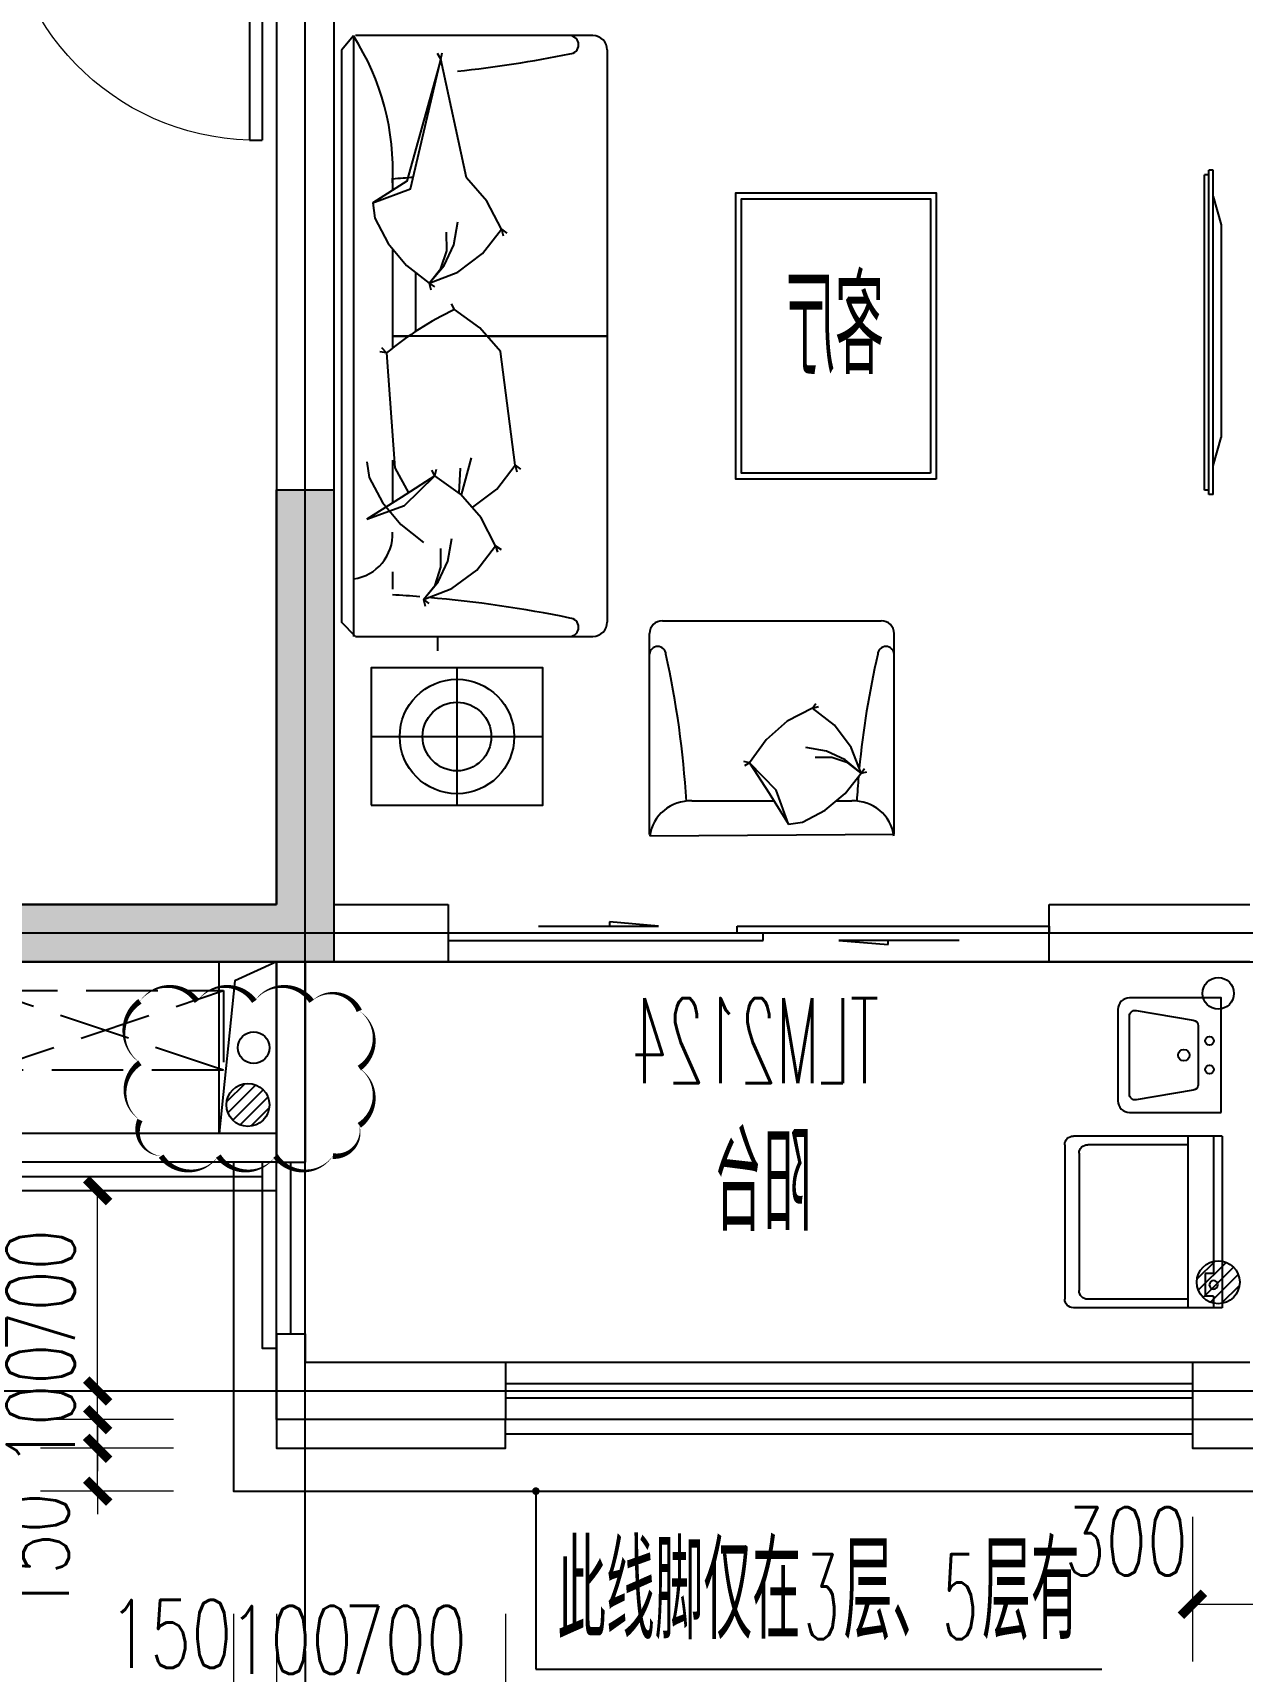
# Model space of a CAD drawing. Extents: x -129588 to 17450, y 1144 to 109436.
# Drawn here: x -14465 to -10240, y 72619 to 78346 of the extents above; entities that cross this region are included whole.
import ezdxf

# ---------------------------------------------------------------- set-up
doc = ezdxf.new("R2010")
doc.units = 0
doc.header["$LTSCALE"] = 1000
doc.header["$MEASUREMENT"] = 0
doc.linetypes.add('DASH', pattern=[0.35, 0.25, -0.1])
for name, color, linetype, plot in [('_S-PS(排水管)', 255, 'Continuous', False), ('A-area(算全面积)', 21, 'Continuous', False), ('A-area(算半面积)', 23, 'Continuous', False), ('A-FUR', 8, 'Continuous', False), ('Q20160530修改', 20, 'Continuous', False)]:
    doc.layers.add(name, color=color, linetype=linetype, plot=plot)
for name, color, linetype in [('_S-空调立管', 7, 'Continuous'), ('A-Lvtry', 5, 'Continuous'), ('A-外装饰线脚', 7, 'Continuous'), ('A-洞口', 105, 'Continuous'), ('A-空调室外机', 5, 'DASH'), ('A-线脚看线', 9, 'Continuous'), ('AE-FLOR', 151, 'Continuous'), ('AXIS', 3, 'Continuous'), ('DIM_LEAD', 3, 'Continuous'), ('DOTE', 16, 'Continuous'), ('NL', 5, 'Continuous'), ('PUB_HATCH', 8, 'Continuous'), ('PUB_TEXT', 7, 'Continuous'), ('WALL', 2, 'Continuous'), ('WINDOW', 4, 'Continuous'), ('WINDOW_TEXT', 7, 'Continuous'), ('剪力墙', 6, 'Continuous'), ('栏杆', 142, 'Continuous')]:
    doc.layers.add(name, color=color, linetype=linetype)
doc.layers.add('A-第四道尺寸线(线脚尺寸)', color=105, linetype='Continuous', lineweight=5)
doc.styles.add('_TCH_DIM', font='SIMPLEX.shx', dxfattribs={"width": 0.7, "bigfont": 'GBCBIG.shx'})
doc.styles.add('_TCH_DIM_T3', font='SIMPLEX.shx', dxfattribs={"width": 0.705882, "bigfont": 'GBCBIG.shx'})
doc.styles.add('_TCH_WINDOW', font='SIMPLEX.shx', dxfattribs={"width": 0.7, "height": 3.5, "bigfont": 'GBCBIG.shx'})
doc.styles.get("Standard").update_dxf_attribs({"font": 'gbenor.shx', "width": 0.7, "bigfont": 'gbcbig.shx'})
doc.dimstyles.new('_TCH_ARCH&&100', dxfattribs={"dimtxt": 297.5, "dimasz": 100, "dimexe": 250, "dimexo": 300, "dimgap": 100, "dimtad": 1, "dimdec": 0, "dimzin": 0, "dimdsep": 46, "dimtxsty": '_TCH_DIM_T3', "dimblk": 'ARCHTICK', "dimcen": 0.09, "dimclrt": 7, "dimazin": 2, "dimtfac": 1, "dimtdec": 0, "dimtix": 1, "dimtmove": 2, "dimatfit": 3, "dimfxl": 0, "dimtolj": 1, "dimtzin": 0, "dimarcsym": 0})
doc.dimstyles.new('_TCH_ARCH&&80', dxfattribs={"dimtxt": 238, "dimasz": 80, "dimexe": 200, "dimexo": 240, "dimgap": 80, "dimtad": 1, "dimdec": 0, "dimzin": 0, "dimdsep": 46, "dimtxsty": '_TCH_DIM_T3', "dimblk": 'ARCHTICK', "dimcen": 0.09, "dimclrt": 7, "dimazin": 2, "dimtfac": 1, "dimtdec": 0, "dimtix": 1, "dimtmove": 2, "dimatfit": 3, "dimfxl": 0, "dimtolj": 1, "dimtzin": 0, "dimarcsym": 0})

# ---------------------------------------------------------------- blocks, each defined once
blk = doc.blocks.new('zhouxianssceng0329')
at = {"layer": 'DOTE'}
for p, q in [((-13513.7, 132089.9), (-13513.7, 143398.2)), ((5501.3, 134598.2), (-44988.6, 134598.2)), ((5501.3, 132998.2), (-44988.6, 132998.2))]:
    blk.add_line(p, q, dxfattribs=at)
blk = doc.blocks.new('jgjlq030328')
at = {"layer": 'PUB_HATCH'}
blk.add_hatch(color=256, dxfattribs=at).paths.add_polyline_path([(-259935, 8211.9), (-259935, 9661.9), (-259735, 9661.9), (-259735, 8011.9), (-260835, 8011.9), (-260835, 8211.9)])
at = {"layer": '剪力墙'}
blk.add_lwpolyline([(-259935, 8211.9), (-259935, 9661.9), (-259735, 9661.9), (-259735, 8011.9), (-260835, 8011.9), (-260835, 8211.9)], close=True, dxfattribs=at)
blk.add_lwpolyline([(-259735, 8211.9), (-259735, 8211.9)], dxfattribs=at)
blk = doc.blocks.new('ktswaj')
at = {"linetype": 'DASH'}
blk.add_lwpolyline([(15990.1, 179082.6), (15990.1, 178253.3), (16268.4, 178253.3), (16268.4, 179082.6)], close=True, dxfattribs=at)
for points in [[(15990.1, 179082.6), (16268.4, 178253.3)], [(15990.1, 178253.3), (16268.4, 179082.6)]]:
    blk.add_lwpolyline(points, dxfattribs=at)
blk = doc.blocks.new('32Y54')
at = {"linetype": 'DASH', "ltscale": 20}
for p, q in [((-6926.5, 151563.5), (-6926.5, 152666.1)), ((-6911.2, 152666.1), (-6926.5, 152666.1)), ((-6911.2, 151548.5), (-6911.2, 152682.5)), ((-6911.2, 151548.5), (-6911.2, 152682.5)), ((-6896.2, 152682.5), (-6911.2, 152682.5)), ((-6896.2, 151548.5), (-6896.2, 152682.5)), ((-6896.2, 152590), (-6868.9, 152491.4)), ((-6868.9, 152491.4), (-6868.9, 151747.1)), ((-6896.2, 151648.5), (-6868.9, 151747.1)), ((-6896.2, 151548.5), (-6911.2, 151548.5))]:
    blk.add_line(p, q, dxfattribs=at)
at = {"linetype": 'ByBlock', "ltscale": 20}
blk.add_line((-6911.2, 151563.5), (-6926.5, 151563.5), dxfattribs=at)
blk = doc.blocks.new('A$C40FB7DD8')
at = {"layer": 'A-FUR'}
for p, q in [((41.5, 2879.3), (0, 2829.3)), ((41.5, 2879.3), (41.5, 780.5)), ((878.2, 2880.5), (48.2, 2880.5)), ((878.2, 2880.5), (48.2, 2880.5)), ((0, 2829.3), (0, 830.5)), ((928.2, 2830.5), (928.2, 830.5)), ((928.2, 2830.5), (928.2, 830.5)), ((178.2, 2380.5), (178.2, 2340.1)), ((178.2, 2380.5), (178.2, 2340.1)), ((178.2, 2136.3), (178.2, 1788.7)), ((178.2, 2136.3), (178.2, 1788.7)), ((258.2, 2052.9), (258.2, 1846.2)), ((258.2, 2052.9), (258.2, 1846.2)), ((928.2, 1830.5), (178.2, 1830.5)), ((178.2, 1830.5), (234.9, 1830.5)), ((928.2, 1830.5), (178.2, 1830.5)), ((178.2, 1830.5), (234.9, 1830.5)), ((508.2, 1830.5), (928.2, 1830.5)), ((508.2, 1830.5), (928.2, 1830.5)), ((178.2, 1396.7), (178.2, 1246.9)), ((178.2, 1396.7), (178.2, 1246.9)), ((178.2, 1005.8), (178.2, 945.4)), ((178.2, 1005.8), (178.2, 945.4)), ((48.2, 780.5), (0, 830.5)), ((1120.8, 835.2), (1885.8, 835.2)), ((48.2, 780.5), (878.2, 780.5)), ((48.2, 780.5), (878.2, 780.5)), ((1075.8, 88.2), (1075.8, 790.2)), ((1930.8, 88.2), (1930.8, 790.2)), ((403.2, 670.5), (403.2, 190.5)), ((403.2, 670.5), (403.2, 190.5)), ((103.2, 430.5), (703.2, 430.5)), ((1224.3, 205.2), (1511.1, 205.2)), ((1728.1, 205.2), (1782.4, 205.2)), ((1930.8, 88.2), (1076.9, 82.1))]:
    blk.add_line(p, q, dxfattribs=at)
for points in [[(346.7, 2797.9), (335.5, 2818.2)], [(346.7, 2797.9), (335.5, 2818.2)], [(346.7, 2797.9), (351.9, 2820.8)], [(346.7, 2797.9), (351.9, 2820.8)], [(108.7, 2296.4), (240.3, 2344.4), (346.7, 2797.9), (228.5, 2371.8), (108.7, 2296.4)], [(108.7, 2296.4), (240.3, 2344.4), (346.7, 2797.9), (228.5, 2371.8), (108.7, 2296.4)], [(558.7, 2203.4), (508, 2301.4), (436, 2383.9), (346.7, 2797.9)], [(558.7, 2203.4), (508, 2301.4), (436, 2383.9), (346.7, 2797.9)], [(108.7, 2296.4), (116.7, 2242), (163.4, 2154.2), (227.2, 2077.4), (306.1, 2015.1)], [(108.7, 2296.4), (116.7, 2242), (163.4, 2154.2), (227.2, 2077.4), (306.1, 2015.1)], [(306.1, 2015.1), (358.2, 2076.9), (392.2, 2149.6), (406.1, 2229.1)], [(306.1, 2015.1), (358.2, 2076.9), (392.2, 2149.6), (406.1, 2229.1)], [(306.1, 2015.1), (406.1, 2054.1), (492.6, 2118.4), (558.7, 2203.4), (577.5, 2190.4)], [(306.1, 2015.1), (406.1, 2054.1), (492.6, 2118.4), (558.7, 2203.4), (577.5, 2190.4)], [(306.1, 2015.1), (346.8, 2066.1), (367.7, 2128.1), (367.2, 2193.4)], [(306.1, 2015.1), (346.8, 2066.1), (367.7, 2128.1), (367.2, 2193.4)], [(558.7, 2203.4), (564.9, 2180.8)], [(558.7, 2203.4), (564.9, 2180.8)], [(306.1, 2015.1), (312.3, 1992.4)], [(306.1, 2015.1), (324.9, 2002.1)], [(306.1, 2015.1), (312.3, 1992.4)], [(306.1, 2015.1), (324.9, 2002.1)], [(394.2, 1922.8), (383.8, 1943.3)], [(394.2, 1922.8), (383.8, 1943.3)], [(606, 1379.1), (555.5, 1776.4), (483.5, 1858.8), (394.2, 1922.8)], [(606, 1379.1), (555.5, 1776.4), (483.5, 1858.8), (394.2, 1922.8)], [(157, 1771.5), (140.8, 1789.4)], [(157, 1771.5), (140.8, 1789.4)], [(157, 1771.5), (133.8, 1775)], [(157, 1771.5), (133.8, 1775)], [(157, 1771.5), (185.8, 1370.1), (234.4, 1282.6)], [(157, 1771.5), (185.8, 1370.1), (234.4, 1282.6)], [(88.4, 1390.3), (96.4, 1335.9), (143.1, 1248.1), (206.9, 1171.3), (285.8, 1109)], [(88.4, 1390.3), (96.4, 1335.9), (143.1, 1248.1), (206.9, 1171.3), (285.8, 1109)], [(419, 1274.8), (454.1, 1405)], [(419, 1274.8), (454.1, 1405)], [(459.1, 1232.4), (542.6, 1295.7), (606, 1379.1)], [(459.1, 1232.4), (542.6, 1295.7), (606, 1379.1)], [(606, 1379.1), (624.9, 1365.3)], [(606, 1379.1), (612.4, 1355.7)], [(606, 1379.1), (624.9, 1365.3)], [(606, 1379.1), (612.4, 1355.7)], [(88.4, 1190.3), (220, 1238.3), (326.4, 1341.9), (208.2, 1265.8), (88.4, 1190.3)], [(88.4, 1190.3), (220, 1238.3), (326.4, 1341.9), (208.2, 1265.8), (88.4, 1190.3)], [(326.4, 1341.9), (315.2, 1362.1)], [(326.4, 1341.9), (315.2, 1362.1)], [(326.4, 1341.9), (331.6, 1364.7)], [(326.4, 1341.9), (331.6, 1364.7)], [(538.4, 1097.4), (487.7, 1195.4), (415.6, 1277.8), (326.4, 1341.9)], [(538.4, 1097.4), (487.7, 1195.4), (415.6, 1277.8), (326.4, 1341.9)], [(411, 1282.1), (415.4, 1368.5)], [(411, 1282.1), (415.4, 1368.5)], [(285.8, 909), (337.8, 970.9), (371.8, 1043.5), (385.7, 1123)], [(285.8, 909), (337.8, 970.9), (371.8, 1043.5), (385.7, 1123)], [(285.8, 909), (385.8, 948.1), (472.2, 1012.4), (538.4, 1097.4), (557.1, 1084.4)], [(285.8, 909), (385.8, 948.1), (472.2, 1012.4), (538.4, 1097.4), (557.1, 1084.4)], [(538.4, 1097.4), (544.5, 1074.7)], [(538.4, 1097.4), (544.5, 1074.7)], [(285.8, 909), (326.5, 960), (347.4, 1022.1), (346.9, 1087.3)], [(285.8, 909), (326.5, 960), (347.4, 1022.1), (346.9, 1087.3)], [(285.8, 909), (291.9, 886.4)], [(285.8, 909), (304.5, 896)], [(285.8, 909), (291.9, 886.4)], [(285.8, 909), (304.5, 896)], [(335.5, 780.5), (335.5, 730.5)], [(1645.6, 529.3), (1557.4, 483.7), (1483.2, 418.8), (1425.6, 338.5)], [(1815.1, 302), (1780, 391.9), (1722.1, 469.8), (1645.6, 529.3), (1657.4, 546.2)], [(1645.6, 529.3), (1666, 534.9)], [(1815.1, 302), (1759.5, 348.8), (1694.1, 379.4), (1622.5, 391.9)], [(1815.1, 302), (1769.3, 338.6), (1713.4, 357.4), (1654.7, 356.9)], [(1425.6, 338.5), (1405, 343.2)], [(1425.6, 338.5), (1407.4, 328.4)], [(1562, 124.3), (1518.8, 242.7), (1425.6, 338.5), (1494.1, 232.2), (1562, 124.3)], [(1562, 124.3), (1610.9, 131.5), (1689.9, 173.5), (1759.1, 230.9), (1815.1, 302)], [(1815.1, 302), (1826.9, 318.8)], [(1815.1, 302), (1835.5, 307.5)]]:
    blk.add_lwpolyline(points, dxfattribs=at)
for points in [[(2077.4, 1330.5), (1377.4, 1330.5), (1377.4, 2330.5), (2077.4, 2330.5)], [(2057.4, 1350.5), (1397.4, 1350.5), (1397.4, 2310.5), (2057.4, 2310.5)], [(103.2, 190.5), (703.2, 190.5), (703.2, 670.5), (103.2, 670.5)], [(103.2, 190.5), (703.2, 190.5), (703.2, 670.5), (103.2, 670.5)]]:
    blk.add_lwpolyline(points, close=True, dxfattribs=at)
for radius in [200, 200, 120, 120]:
    blk.add_circle((403.2, 430.5), radius, dxfattribs=at)
for centre, radius, start, end in [((-691.2, 2409.1), 870.5, 357.129, 32.6893), ((-691.2, 2409.1), 870.5, 357.129, 32.6893), ((796.2, 2848.5), 32, 272.8767, 87.1233), ((796.2, 2848.5), 32, 272.8767, 87.1233), ((878.2, 2830.5), 50, 0, 90), ((878.2, 2830.5), 50, 0, 90), ((-79.7, 7198.9), 4469.4, 276.2284, 281.3225), ((-79.7, 7198.9), 4469.4, 276.2284, 281.3225), ((17.7, 4838), 2462.8, 273.7377, 275.4374), ((17.7, 4838), 2462.8, 273.7377, 275.4374), ((893.1, 878.9), 1157, 115.5423, 129.5101), ((893.1, 878.9), 1157, 115.5423, 129.5101), ((20.8, 1137.9), 157.6, 277.538, 2.7136), ((20.8, 1137.9), 157.6, 277.538, 2.7136), ((-20, -2497.3), 3428.8, 85.0947, 86.691), ((-20, -2497.3), 3428.8, 85.0947, 86.691), ((-55.1, -3291.8), 4223.3, 78.3483, 85.1217), ((-55.1, -3291.8), 4223.3, 78.3483, 85.1217), ((796.2, 812.4), 32, 272.8767, 87.1233), ((796.2, 812.4), 32, 272.8767, 87.1233), ((878.2, 830.5), 50, 270, 0), ((878.2, 830.5), 50, 270, 0), ((1120.8, 790.2), 45, 90, 180), ((1120.8, 790.2), 45, 90, 180), ((1885.8, 790.2), 45, 0, 90), ((1104.6, 716.4), 28.8, 2.8767, 177.1233), ((1104.6, 716.4), 28.8, 2.8767, 177.1233), ((1902.1, 716.4), 28.8, 2.8767, 177.1233), ((-2199, -8.8), 3410.7, 3.5908, 12.301), ((-2199, -8.8), 3410.7, 3.5908, 12.301), ((4880.8, 26.8), 3085.9, 167.0601, 174.5777), ((4880.8, 26.8), 3085.9, 175.0947, 176.691), ((1217.6, 63.5), 141.9, 87.2864, 172.462), ((1789.1, 63.5), 141.9, 7.538, 92.7136)]:
    blk.add_arc(centre, radius, start, end, dxfattribs=at)
blk = doc.blocks.new('__附着_A10-SGT-95户型_TEN24QEP_设计区$0$A-Toilet-9')
for p, q in [((-300, 0), (-300, 520)), ((-270, 550), (270, 550)), ((300, 0), (300, 520)), ((-270, 120), (-270, 470)), ((-240, 500), (240, 500)), ((270, 120), (270, 470)), ((-300, 120), (300, 120)), ((180, 60), (260, 60)), ((180, 30), (180, 60)), ((260, 30), (260, 60)), ((-300, 30), (180, 30)), ((-300, 0), (300, 0)), ((260, 30), (300, 30))]:
    blk.add_line(p, q)
blk.add_circle((220, 30), 15)
for centre, start, end in [((-270, 520), 90, 180), ((270, 520), 0, 90), ((-240, 470), 90, 180), ((240, 470), 0, 90)]:
    blk.add_arc(centre, 30, start, end)
blk = doc.blocks.new('__附着_A10-SGT-95户型_TEN24QEP_设计区$0$A-Kitchen-9')
at = {"ltscale": 0.6}
blk.add_line((400, -320), (400, 0), dxfattribs=at)
blk.add_lwpolyline([(400, 0), (0, 0), (0, -320, 0.414214), (40, -360), (360, -360, 0.414214), (400, -320)], format="xyb", dxfattribs=at)
blk.add_lwpolyline([(400, 0), (0, 0), (0, -320, 0.414214), (40, -360), (360, -360, 0.414214), (400, -320)], format="xyb", dxfattribs=at)
blk.add_lwpolyline([(322.8, -96.7), (356.1, -296.7, -0.463455), (336.4, -320), (63.6, -320, -0.463455), (43.9, -296.7), (77.2, -96.7, -0.366629), (96.9, -80), (303.1, -80, -0.366629)], format="xyb", close=True, dxfattribs=at)
blk.add_lwpolyline([(322.8, -96.7), (356.1, -296.7, -0.463455), (336.4, -320), (63.6, -320, -0.463455), (43.9, -296.7), (77.2, -96.7, -0.366629), (96.9, -80), (303.1, -80, -0.366629)], format="xyb", close=True, dxfattribs=at)
for centre, radius in [((150, -40), 15), ((250, -40), 15), ((200, -130), 20)]:
    blk.add_circle(centre, radius, dxfattribs=at)
blk = doc.blocks.new('$DorLib2D$00000131')
at = {"color": 0, "linetype": 'Continuous'}
for p, q in [((0.15, 0.125), (0.2319, 0.1973)), ((0.2319, 0.1973), (0.2319, 0.125)), ((-0.5, 0.125), (-0.5, 0)), ((0.0192, 0.125), (-0.5, 0.125)), ((0.0192, 0), (0.0192, 0.125)), ((0.35, 0.125), (0.15, 0.125)), ((-0.5, 0), (0.0192, 0)), ((-0.024, 0), (0.5, 0)), ((-0.024, -0.125), (-0.024, 0)), ((0.5, 0), (0.5, -0.125)), ((-0.35, -0.125), (-0.15, -0.125)), ((-0.2319, -0.1973), (-0.2319, -0.125)), ((-0.15, -0.125), (-0.2319, -0.1973)), ((0.5, -0.125), (-0.024, -0.125))]:
    blk.add_line(p, q, dxfattribs=at)
blk = doc.blocks.new('$DorLib2D$00000001')
for p, q in [((0.45, 0.975), (0.5, 0.975)), ((0.45, 0), (0.45, 0.975)), ((0.5, 0), (0.5, 0.975)), ((0.5, 0), (0.45, 0))]:
    blk.add_line(p, q)
at = {"lineweight": 13}
blk.add_arc((0.475, 0), 0.975, 91.46928, 180, dxfattribs=at)
blk = doc.blocks.new('a3huxing0323')
at = {"layer": 'AE-FLOR'}
for points in [[(8507.6, 159234.8), (8507.6, 159834.8)], [(8607.6, 159234.8), (8607.6, 159834.8)], [(5407.6, 159134.8), (7807.6, 159134.8)], [(5407.6, 158934.8), (7807.6, 158934.8)]]:
    blk.add_lwpolyline(points, dxfattribs=at)
at = {"layer": 'WALL'}
for p, q in [((8407.6, 164334.8), (8407.6, 160734.8)), ((8607.6, 164234.8), (8607.6, 160734.8)), ((5907.6, 160734.8), (5207.6, 160734.8)), ((5907.6, 160534.8), (5907.6, 160734.8)), ((8407.6, 160734.8), (8007.6, 160734.8)), ((8007.6, 160734.8), (8007.6, 160534.8)), ((8607.6, 160734.8), (9907.6, 160734.8)), ((5207.6, 160534.8), (5907.6, 160534.8)), ((8007.6, 160534.8), (8507.6, 160534.8)), ((8507.6, 160534.8), (8507.6, 159834.8)), ((8607.6, 160534.8), (9807.6, 160534.8)), ((8607.6, 160534.8), (8607.6, 159834.8)), ((8607.6, 159834.8), (8507.6, 159834.8)), ((8507.6, 159234.8), (8507.6, 159134.8)), ((8607.6, 159234.8), (8507.6, 159234.8)), ((8607.6, 159234.8), (8607.6, 158934.8)), ((5207.6, 159134.8), (5407.6, 159134.8)), ((5407.6, 159134.8), (5407.6, 158934.8)), ((7807.6, 159134.8), (8507.6, 159134.8)), ((7807.6, 159134.8), (7807.6, 158934.8)), ((5007.6, 158934.8), (5407.6, 158934.8)), ((7807.6, 158934.8), (8607.6, 158934.8))]:
    blk.add_line(p, q, dxfattribs=at)
at = {"layer": 'WINDOW'}
blk.add_line((5907.6, 160534.8), (8007.6, 160534.8), dxfattribs=at)
at = {"layer": '栏杆'}
for points in [[(8607.6, 159934.8), (9807.6, 159934.8)], [(8557.6, 159234.8), (8557.6, 159834.8)], [(8607.6, 159834.8), (9807.6, 159834.8)], [(5407.6, 159059.8), (7807.6, 159059.8)], [(5407.6, 159009.8), (7807.6, 159009.8)]]:
    blk.add_lwpolyline(points, dxfattribs=at)
at = {"extrusion": (0, 0, -1), "zscale": -1}
blk.add_blockref('A$C40FB7DD8', (-8380.4, 160892), dxfattribs=at)
at = {"layer": 'A-FUR', "color": 8, "linetype": 'DASH', "ltscale": 0.4, "extrusion": (0, 0, -1), "zscale": -1}
blk.add_blockref('32Y54', (1561.3, 10620.1), dxfattribs=at)
at = {"layer": 'A-Lvtry', "xscale": -1, "rotation": 90}
blk.add_blockref('__附着_A10-SGT-95户型_TEN24QEP_设计区$0$A-Kitchen-9', (5307.8, 160408.7), dxfattribs=at)
at = {"layer": 'A-Lvtry', "extrusion": (0, 0, -1), "xscale": -1, "zscale": -1, "rotation": 90}
blk.add_blockref('__附着_A10-SGT-95户型_TEN24QEP_设计区$0$A-Toilet-9', (-5303.6, 159625.8), dxfattribs=at)
at = {"layer": 'A-空调室外机', "rotation": 90}
blk.add_blockref('ktswaj', (187875.6, 144166.4), dxfattribs=at)
at = {"layer": 'WINDOW'}
ref = blk.add_blockref('$DorLib2D$00000001', (9107.6, 164284.8), dxfattribs=dict(at, xscale=-900, yscale=-900, zscale=-900))
ref.add_attrib('A', 'M0923', (8764.6, 164461), dxfattribs={"layer": 'WINDOW_TEXT', "height": 297.5, "style": '_TCH_WINDOW', "width": 0.494118})
ref = blk.add_blockref('$DorLib2D$00000131', (6957.6, 160634.8), dxfattribs=dict(at, xscale=2100, yscale=200, zscale=2100))
ref.add_attrib('A', 'TLM2124', (6502.6, 160111), dxfattribs={"layer": 'WINDOW_TEXT', "height": 297.5, "style": '_TCH_WINDOW', "width": 0.494118})
at = {"layer": 'PUB_TEXT', "width": 0.7}
for s, p in [('客厅', (6486.1, 162588.9)), ('阳台', (6737.6, 159594.1))]:
    blk.add_text(s, height=337.59, dxfattribs=at).set_placement(p)
blk = doc.blocks.new('ssxianjiao0329')
at = {"layer": 'A-外装饰线脚'}
for points in [[(-10413.7, 132898.2), (-10413.7, 132798.2), (-10013.7, 132798.2), (-9613.7, 132798.2), (-9613.7, 133198.2), (-10013.7, 133198.2)], [(-13613.7, 132898.2), (-13613.7, 132798.2), (-12813.7, 132798.2), (-12813.7, 132898.2)]]:
    blk.add_lwpolyline(points, dxfattribs=at)
at = {"layer": 'A-线脚看线'}
for points in [[(-14813.7, 133798.2), (-14813.7, 133748.2), (-13663.7, 133748.2)], [(-13613.7, 133798.2), (-13663.7, 133798.2), (-13663.7, 133148.2), (-13613.7, 133148.2)], [(-12813.7, 132848.2), (-10413.7, 132848.2)]]:
    blk.add_lwpolyline(points, dxfattribs=at)
blk = doc.blocks.new('jfdsajjfjkjhhj')
at = {"layer": 'A-洞口'}
blk.add_lwpolyline([(-56303.8, 137588.3), (-56103.8, 137588.3), (-56103.8, 136988.3), (-56303.8, 136988.3)], close=True, dxfattribs=at)
blk.add_lwpolyline([(-56103.8, 137588.3), (-56249.2, 137521.8), (-56303.8, 136988.3)], dxfattribs=at)
blk = doc.blocks.new('huxingdongkoupiaochuangyangtai')
blk.add_blockref('jfdsajjfjkjhhj', (42490.1, 0))
blk = doc.blocks.new('_ArchTick')
at = {"color": 0, "linetype": 'ByBlock', "const_width": 0.4}
blk.add_lwpolyline([(-0.5, -0.5), (0.5, 0.5)], dxfattribs=at)
blk = doc.blocks.new('*D1505')
at = {"layer": 'A-第四道尺寸线(线脚尺寸)', "color": 0, "lineweight": -2, "transparency": 16777216}
for p, q in [((-13763.7, 72818.9), (-13763.7, 72329.2)), ((-13613.7, 72818.9), (-13613.7, 72329.2)), ((-13763.7, 72529.2), (-13843.7, 72529.2)), ((-13763.7, 72529.2), (-13613.7, 72529.2)), ((-13613.7, 72529.2), (-13533.7, 72529.2))]:
    blk.add_line(p, q, dxfattribs=at)
at = {"layer": 'Defpoints', "color": 0, "transparency": 16777216}
for p in [(-13763.7, 73058.9), (-13613.7, 73058.9), (-13613.7, 72529.2)]:
    blk.add_point(p, dxfattribs=at)
at = {"layer": 'A-第四道尺寸线(线脚尺寸)', "color": 0, "lineweight": -2, "transparency": 16777216, "xscale": 80, "yscale": 80, "zscale": 80}
blk.add_blockref('_ArchTick', (-13763.7, 72529.2), dxfattribs=at)
at = {"layer": 'A-第四道尺寸线(线脚尺寸)', "color": 0, "lineweight": -2, "transparency": 16777216, "xscale": 80, "yscale": 80, "zscale": 80, "rotation": 180}
blk.add_blockref('_ArchTick', (-13613.7, 72529.2), dxfattribs=at)
at = {"layer": 'A-第四道尺寸线(线脚尺寸)', "color": 7, "transparency": 16777216, "insert": (-13983.7, 72749.2), "char_height": 238, "attachment_point": 5, "style": '_TCH_DIM_T3'}
blk.add_mtext('\\A1;150', dxfattribs=at)
blk = doc.blocks.new('*D1506')
at = {"layer": 'A-第四道尺寸线(线脚尺寸)', "color": 0, "lineweight": -2, "transparency": 16777216}
for p, q in [((-13613.7, 72818.9), (-13613.7, 72329.2)), ((-13513.7, 72818.9), (-13513.7, 72329.2)), ((-13613.7, 72529.2), (-13693.7, 72529.2)), ((-13613.7, 72529.2), (-13513.7, 72529.2)), ((-13513.7, 72529.2), (-13433.7, 72529.2))]:
    blk.add_line(p, q, dxfattribs=at)
at = {"layer": 'Defpoints', "color": 0, "transparency": 16777216}
for p in [(-13613.7, 73058.9), (-13513.7, 73058.9), (-13513.7, 72529.2)]:
    blk.add_point(p, dxfattribs=at)
at = {"layer": 'A-第四道尺寸线(线脚尺寸)', "color": 0, "lineweight": -2, "transparency": 16777216, "xscale": 80, "yscale": 80, "zscale": 80}
blk.add_blockref('_ArchTick', (-13613.7, 72529.2), dxfattribs=at)
at = {"layer": 'A-第四道尺寸线(线脚尺寸)', "color": 0, "lineweight": -2, "transparency": 16777216, "xscale": 80, "yscale": 80, "zscale": 80, "rotation": 180}
blk.add_blockref('_ArchTick', (-13513.7, 72529.2), dxfattribs=at)
at = {"layer": 'A-第四道尺寸线(线脚尺寸)', "color": 7, "transparency": 16777216, "insert": (-13563.7, 72728.2), "char_height": 238, "attachment_point": 5, "style": '_TCH_DIM_T3'}
blk.add_mtext('\\A1;100', dxfattribs=at)
blk = doc.blocks.new('*D1507')
at = {"layer": 'A-第四道尺寸线(线脚尺寸)', "color": 0, "lineweight": -2, "transparency": 16777216}
for p, q in [((-13513.7, 72818.9), (-13513.7, 72329.2)), ((-12813.7, 72818.9), (-12813.7, 72329.2)), ((-13513.7, 72529.2), (-12813.7, 72529.2))]:
    blk.add_line(p, q, dxfattribs=at)
at = {"layer": 'Defpoints', "color": 0, "transparency": 16777216}
for p in [(-13513.7, 73058.9), (-12813.7, 73058.9), (-12813.7, 72529.2)]:
    blk.add_point(p, dxfattribs=at)
at = {"layer": 'A-第四道尺寸线(线脚尺寸)', "color": 0, "lineweight": -2, "transparency": 16777216, "xscale": 80, "yscale": 80, "zscale": 80, "rotation": 180}
blk.add_blockref('_ArchTick', (-13513.7, 72529.2), dxfattribs=at)
at = {"layer": 'A-第四道尺寸线(线脚尺寸)', "color": 0, "lineweight": -2, "transparency": 16777216, "xscale": 80, "yscale": 80, "zscale": 80}
blk.add_blockref('_ArchTick', (-12813.7, 72529.2), dxfattribs=at)
at = {"layer": 'A-第四道尺寸线(线脚尺寸)', "color": 7, "transparency": 16777216, "insert": (-13163.7, 72728.2), "char_height": 238, "attachment_point": 5, "style": '_TCH_DIM_T3'}
blk.add_mtext('\\A1;700', dxfattribs=at)
blk = doc.blocks.new('*D1508')
at = {"layer": 'A-第四道尺寸线(线脚尺寸)', "color": 0, "lineweight": -2, "transparency": 16777216}
for p, q in [((-10413.7, 73158.2), (-10413.7, 72652.9)), ((-10113.7, 73158.2), (-10113.7, 72652.9)), ((-10413.7, 72852.9), (-10113.7, 72852.9))]:
    blk.add_line(p, q, dxfattribs=at)
at = {"layer": 'Defpoints', "color": 0, "transparency": 16777216}
for p in [(-10413.7, 73398.2), (-10113.7, 73398.2), (-10113.7, 72852.9)]:
    blk.add_point(p, dxfattribs=at)
at = {"layer": 'A-第四道尺寸线(线脚尺寸)', "color": 0, "lineweight": -2, "transparency": 16777216, "xscale": 80, "yscale": 80, "zscale": 80, "rotation": 180}
blk.add_blockref('_ArchTick', (-10413.7, 72852.9), dxfattribs=at)
at = {"layer": 'A-第四道尺寸线(线脚尺寸)', "color": 0, "lineweight": -2, "transparency": 16777216, "xscale": 80, "yscale": 80, "zscale": 80}
blk.add_blockref('_ArchTick', (-10113.7, 72852.9), dxfattribs=at)
at = {"layer": 'A-第四道尺寸线(线脚尺寸)', "color": 7, "transparency": 16777216, "insert": (-10644.9, 73072.9), "char_height": 238, "attachment_point": 5, "style": '_TCH_DIM_T3'}
blk.add_mtext('\\A1;300', dxfattribs=at)
blk = doc.blocks.new('*D1523')
at = {"layer": 'A-第四道尺寸线(线脚尺寸)', "color": 0, "lineweight": -2, "transparency": 16777216}
for p, q in [((-13973.1, 74298.2), (-14438.6, 74298.2)), ((-14238.6, 73598.2), (-14238.6, 74298.2)), ((-13973.1, 73598.2), (-14438.6, 73598.2))]:
    blk.add_line(p, q, dxfattribs=at)
at = {"layer": 'Defpoints', "color": 0, "transparency": 16777216}
for p in [(-14238.6, 74298.2), (-13733.1, 74298.2), (-13733.1, 73598.2)]:
    blk.add_point(p, dxfattribs=at)
at = {"layer": 'A-第四道尺寸线(线脚尺寸)', "color": 0, "lineweight": -2, "transparency": 16777216, "xscale": 80, "yscale": 80, "zscale": 80}
for p, rotation in [((-14238.6, 74298.2), 90), ((-14238.6, 73598.2), 270)]:
    blk.add_blockref('_ArchTick', p, dxfattribs=dict(at, rotation=rotation))
at = {"layer": 'A-第四道尺寸线(线脚尺寸)', "color": 7, "transparency": 16777216, "insert": (-14437.6, 73948.2), "char_height": 238, "attachment_point": 5, "rotation": 90, "style": '_TCH_DIM_T3'}
blk.add_mtext('\\A1;700', dxfattribs=at)
blk = doc.blocks.new('*D1524')
at = {"layer": 'A-第四道尺寸线(线脚尺寸)', "color": 0, "lineweight": -2, "transparency": 16777216}
for p, q in [((-14238.6, 73598.2), (-14238.6, 73678.2)), ((-13973.1, 73598.2), (-14438.6, 73598.2)), ((-14238.6, 73498.2), (-14238.6, 73598.2)), ((-13973.1, 73498.2), (-14438.6, 73498.2)), ((-14238.6, 73498.2), (-14238.6, 73418.2))]:
    blk.add_line(p, q, dxfattribs=at)
at = {"layer": 'Defpoints', "color": 0, "transparency": 16777216}
for p in [(-14238.6, 73598.2), (-13733.1, 73598.2), (-13733.1, 73498.2)]:
    blk.add_point(p, dxfattribs=at)
at = {"layer": 'A-第四道尺寸线(线脚尺寸)', "color": 0, "lineweight": -2, "transparency": 16777216, "xscale": 80, "yscale": 80, "zscale": 80}
for p, rotation in [((-14238.6, 73598.2), 270), ((-14238.6, 73498.2), 90)]:
    blk.add_blockref('_ArchTick', p, dxfattribs=dict(at, rotation=rotation))
at = {"layer": 'A-第四道尺寸线(线脚尺寸)', "color": 7, "transparency": 16777216, "insert": (-14437.6, 73548.2), "char_height": 238, "attachment_point": 5, "rotation": 90, "style": '_TCH_DIM_T3'}
blk.add_mtext('\\A1;100', dxfattribs=at)
blk = doc.blocks.new('*D1525')
at = {"layer": 'A-第四道尺寸线(线脚尺寸)', "color": 0, "lineweight": -2, "transparency": 16777216}
for p, q in [((-14238.6, 73498.2), (-14238.6, 73578.2)), ((-13973.1, 73498.2), (-14438.6, 73498.2)), ((-14238.6, 73398.2), (-14238.6, 73498.2)), ((-13973.1, 73398.2), (-14438.6, 73398.2)), ((-14238.6, 73398.2), (-14238.6, 73318.2))]:
    blk.add_line(p, q, dxfattribs=at)
at = {"layer": 'Defpoints', "color": 0, "transparency": 16777216}
for p in [(-14238.6, 73498.2), (-13733.1, 73498.2), (-13733.1, 73398.2)]:
    blk.add_point(p, dxfattribs=at)
at = {"layer": 'A-第四道尺寸线(线脚尺寸)', "color": 0, "lineweight": -2, "transparency": 16777216, "xscale": 80, "yscale": 80, "zscale": 80}
for p, rotation in [((-14238.6, 73498.2), 270), ((-14238.6, 73398.2), 90)]:
    blk.add_blockref('_ArchTick', p, dxfattribs=dict(at, rotation=rotation))
at = {"layer": 'A-第四道尺寸线(线脚尺寸)', "color": 7, "transparency": 16777216, "insert": (-14738.6, 73448.2), "char_height": 238, "attachment_point": 5, "rotation": 90, "style": '_TCH_DIM_T3'}
blk.add_mtext('\\A1;100', dxfattribs=at)
blk = doc.blocks.new('*D1526')
at = {"layer": 'A-第四道尺寸线(线脚尺寸)', "color": 0, "lineweight": -2, "transparency": 16777216}
for p, q in [((-14238.6, 73398.2), (-14238.6, 73478.2)), ((-13973.1, 73398.2), (-14438.6, 73398.2)), ((-14238.6, 73248.2), (-14238.6, 73398.2)), ((-13973.1, 73248.2), (-14438.6, 73248.2)), ((-14238.6, 73248.2), (-14238.6, 73168.2))]:
    blk.add_line(p, q, dxfattribs=at)
at = {"layer": 'Defpoints', "color": 0, "transparency": 16777216}
for p in [(-14238.6, 73398.2), (-13733.1, 73398.2), (-13733.1, 73248.2)]:
    blk.add_point(p, dxfattribs=at)
at = {"layer": 'A-第四道尺寸线(线脚尺寸)', "color": 0, "lineweight": -2, "transparency": 16777216, "xscale": 80, "yscale": 80, "zscale": 80}
for p, rotation in [((-14238.6, 73398.2), 270), ((-14238.6, 73248.2), 90)]:
    blk.add_blockref('_ArchTick', p, dxfattribs=dict(at, rotation=rotation))
at = {"layer": 'A-第四道尺寸线(线脚尺寸)', "color": 7, "transparency": 16777216, "insert": (-14458.6, 73028.2), "char_height": 238, "attachment_point": 5, "rotation": 90, "style": '_TCH_DIM_T3'}
blk.add_mtext('\\A1;150', dxfattribs=at)
blk = doc.blocks.new('_LV13')
at = {"color": 0}
for p, q in [((-0.071, 0.495), (-0.495, 0.071)), ((0.183, 0.465), (-0.465, -0.183)), ((0.354, 0.354), (-0.354, -0.354)), ((0.465, 0.183), (-0.183, -0.465)), ((0.495, -0.071), (0.071, -0.495))]:
    blk.add_line(p, q, dxfattribs=at)
blk.add_circle((0, 0), 0.5)
blk = doc.blocks.new('jfdsjjkjkh')
at = {"layer": '_S-PS(排水管)'}
blk.add_lwpolyline([(-10268.7, 137478.3, -1), (-10378.7, 137478.3, -1)], format="xyb", close=True, dxfattribs=at)
at = {"layer": '_S-空调立管'}
blk.add_lwpolyline([(-13748.7, 137288.3, -1), (-13638.7, 137288.3, -1)], format="xyb", close=True, dxfattribs=at)
at = {"layer": 'NL', "ltscale": 0.5, "xscale": 150, "yscale": 150, "zscale": 150}
for p in [(-13713.7, 137088.3), (-10323.7, 136468.3)]:
    blk.add_blockref('_LV13', p, dxfattribs=at)
blk = doc.blocks.new('*D904')
at = {"layer": 'AXIS', "color": 0, "lineweight": -2, "transparency": 16777216}
for p, q in [((-16113.7, 72389.9), (-16113.7, 69939.9)), ((-13513.7, 72389.9), (-13513.7, 69939.9)), ((-16113.7, 70189.9), (-13513.7, 70189.9))]:
    blk.add_line(p, q, dxfattribs=at)
at = {"layer": 'Defpoints', "color": 0, "transparency": 16777216}
for p in [(-16113.7, 72689.9), (-13513.7, 72689.9), (-13513.7, 70189.9)]:
    blk.add_point(p, dxfattribs=at)
at = {"layer": 'AXIS', "color": 0, "lineweight": -2, "transparency": 16777216, "xscale": 100, "yscale": 100, "zscale": 100, "rotation": 180}
blk.add_blockref('_ArchTick', (-16113.7, 70189.9), dxfattribs=at)
at = {"layer": 'AXIS', "color": 0, "lineweight": -2, "transparency": 16777216, "xscale": 100, "yscale": 100, "zscale": 100}
blk.add_blockref('_ArchTick', (-13513.7, 70189.9), dxfattribs=at)
at = {"layer": 'AXIS', "color": 7, "transparency": 16777216, "insert": (-14813.7, 70438.6), "char_height": 297.5, "attachment_point": 5, "style": '_TCH_DIM_T3'}
blk.add_mtext('\\A1;2600', dxfattribs=at)
blk = doc.blocks.new('*D905')
at = {"layer": 'AXIS', "color": 0, "lineweight": -2, "transparency": 16777216}
for p, q in [((-13513.7, 72389.9), (-13513.7, 69939.9)), ((-10113.7, 72389.9), (-10113.7, 69939.9)), ((-13513.7, 70189.9), (-10113.7, 70189.9))]:
    blk.add_line(p, q, dxfattribs=at)
at = {"layer": 'Defpoints', "color": 0, "transparency": 16777216}
for p in [(-13513.7, 72689.9), (-10113.7, 72689.9), (-10113.7, 70189.9)]:
    blk.add_point(p, dxfattribs=at)
at = {"layer": 'AXIS', "color": 0, "lineweight": -2, "transparency": 16777216, "xscale": 100, "yscale": 100, "zscale": 100, "rotation": 180}
blk.add_blockref('_ArchTick', (-13513.7, 70189.9), dxfattribs=at)
at = {"layer": 'AXIS', "color": 0, "lineweight": -2, "transparency": 16777216, "xscale": 100, "yscale": 100, "zscale": 100}
blk.add_blockref('_ArchTick', (-10113.7, 70189.9), dxfattribs=at)
at = {"layer": 'AXIS', "color": 7, "transparency": 16777216, "insert": (-11813.7, 70438.6), "char_height": 297.5, "attachment_point": 5, "style": '_TCH_DIM_T3'}
blk.add_mtext('\\A1;3400', dxfattribs=at)
blk = doc.blocks.new('34cengxianjiao0427')
at = {"layer": 'A-第四道尺寸线(线脚尺寸)'}
for p1, p2, distance, picture, middle in [((-13733.1, 73598.2), (-13733.1, 74298.2), 505.5, '*D1523', (-14437.6, 73948.2)), ((-13733.1, 73498.2), (-13733.1, 73598.2), 505.5, '*D1524', (-14437.6, 73548.2)), ((-13613.7, 73058.9), (-13513.7, 73058.9), -529.7, '*D1506', (-13563.7, 72728.2)), ((-13513.7, 73058.9), (-12813.7, 73058.9), -529.7, '*D1507', (-13163.7, 72728.2))]:
    dim = blk.add_aligned_dim(p1=p1, p2=p2, distance=distance, dimstyle='_TCH_ARCH&&80', dxfattribs=at)
    dim.commit()
    dim.dimension.update_dxf_attribs({"geometry": picture, "text_midpoint": middle})
for base, p1, p2, angle, picture, middle in [((-14238.6, 73498.2), (-13733.1, 73398.2), (-13733.1, 73498.2), 90, '*D1525', (-14738.6, 73448.2)), ((-14238.6, 73398.2), (-13733.1, 73248.2), (-13733.1, 73398.2), 90, '*D1526', (-14458.6, 73028.2)), ((-10113.7, 72852.9), (-10413.7, 73398.2), (-10113.7, 73398.2), 0, '*D1508', (-10644.9, 73072.9)), ((-13613.7, 72529.2), (-13763.7, 73058.9), (-13613.7, 73058.9), 0, '*D1505', (-13983.7, 72749.2))]:
    dim = blk.add_linear_dim(base=base, p1=p1, p2=p2, angle=angle, dimstyle='_TCH_ARCH&&80', dxfattribs=at)
    dim.commit()
    dim.dimension.update_dxf_attribs({"geometry": picture, "text_midpoint": middle, "dimtype": 161})

msp = doc.modelspace()

# ---------------------------------------------------------------- linework, layer by layer
at = {"layer": 'AXIS'}
msp.add_line((-13513.7, 72689.9), (-13513.7, 68689.9), dxfattribs=at)
at = {"layer": 'DIM_LEAD'}
for p, q in [((-12707.5, 73248.2), (-12707.5, 72625.4)), ((-12707.5, 72625.4), (-10730.7, 72625.4))]:
    msp.add_line(p, q, dxfattribs=at)
at = {"layer": 'DIM_LEAD', "const_width": 13.3}
msp.add_lwpolyline([(-12707.5, 73254.9, 1), (-12707.5, 73241.6, 1)], format="xyb", close=True, dxfattribs=at)

# ---------------------------------------------------------------- block references
msp.add_blockref('zhouxianssceng0329', (0, -59400))
at = {"layer": '剪力墙'}
msp.add_blockref('jgjlq030328', (246321.3, 67086.3), dxfattribs=at)

# ---------------------------------------------------------------- texts
at = {"layer": 'PUB_TEXT', "style": '_TCH_DIM'}
for s, height, width, p in [('此线脚仅在', 337.59, 0.7, (-12632.6, 72730.4)), ('层、', 337.59, 0.7, (-11632.5, 72730.4)), ('层有', 337.59, 0.7, (-11148.5, 72730.4)), ('3', 297.5, 0.494118, (-11772.5, 72730.4)), ('5', 297.5, 0.494118, (-11288.5, 72730.4))]:
    msp.add_text(s, height=height, dxfattribs=dict(at, width=width)).set_placement(p)

# ---------------------------------------------------------------- dimensions: what is measured, and where the dimension line sits
at = {"layer": 'AXIS'}
for p1, p2, picture, middle in [((-16113.7, 72689.9), (-13513.7, 72689.9), '*D904', (-14813.7, 70438.6)), ((-13513.7, 72689.9), (-10113.7, 72689.9), '*D905', (-11813.7, 70438.6))]:
    dim = msp.add_aligned_dim(p1=p1, p2=p2, distance=-2500, dimstyle='_TCH_ARCH&&100', dxfattribs=at)
    dim.commit()
    dim.dimension.update_dxf_attribs({"geometry": picture, "text_midpoint": middle})

# ---------------------------------------------------------------- next in the draw order: block references
at = {"xscale": -1}
msp.add_blockref('a3huxing0323', (-5006.1, -85436.6), dxfattribs=at)

# ---------------------------------------------------------------- next in the draw order: linework, layer by layer
at = {"layer": 'A-area(算全面积)'}
msp.add_lwpolyline([(-20213.7, 75098.2), (-13613.7, 75098.2), (-10013.7, 75098.2), (-9713.7, 75098.2), (-6813.7, 75098.2), (-3413.7, 75098.2), (-3213.7, 75098.2), (-1913.7, 75098.2), (-404, 75098.2)], dxfattribs=at)
at = {"layer": 'A-area(算半面积)'}
msp.add_lwpolyline([(-10013.7, 73498.2), (-13613.7, 73498.2), (-13613.7, 75098.2), (-10013.7, 75098.2)], close=True, dxfattribs=at)
at = {"layer": 'A-外装饰线脚'}
for points in [[(-13763.7, 74398.2), (-13763.7, 73248.2), (-3063.7, 73248.2), (-3063.7, 73498.2)], [(-13613.7, 74298.2), (-20213.7, 74298.2)]]:
    msp.add_lwpolyline(points, dxfattribs=at)
at = {"layer": 'Q20160530修改'}
msp.add_lwpolyline([(-14091, 74960.4, 0, 20, -0.520567), (-13891, 74960.4, 0, 20, -0.520567), (-13691, 74960.4, 0, 20, -0.520567), (-13491, 74960.4, 0, 20, -0.520567), (-13324.5, 74926.9, 0, 20, -0.520567), (-13324.5, 74726.9, 0, 20, -0.520567), (-13324.5, 74526.9, 0, 20, -0.520567), (-13417, 74419.4, 0, 20, -0.520567), (-13617, 74419.4, 0, 20, -0.520567), (-13817, 74419.4, 0, 20, -0.520567), (-14017, 74419.4, 0, 20, -0.520567), (-14091, 74545.4, 0, 20, -0.520567), (-14091, 74745.4, 0, 20, -0.520567)], format="xyseb", close=True, dxfattribs=at)

# ---------------------------------------------------------------- next in the draw order: block references
for name, p in [('ssxianjiao0329', (0, -59400)), ('huxingdongkoupiaochuangyangtai', (0, -62490.1))]:
    msp.add_blockref(name, p)
at = {"layer": 'A-area(算半面积)'}
msp.add_blockref('jfdsjjkjkh', (0, -62490.1), dxfattribs=at)
at = {"layer": 'A-第四道尺寸线(线脚尺寸)'}
msp.add_blockref('34cengxianjiao0427', (0, 0), dxfattribs=at)

doc.saveas('drawing.dxf')
